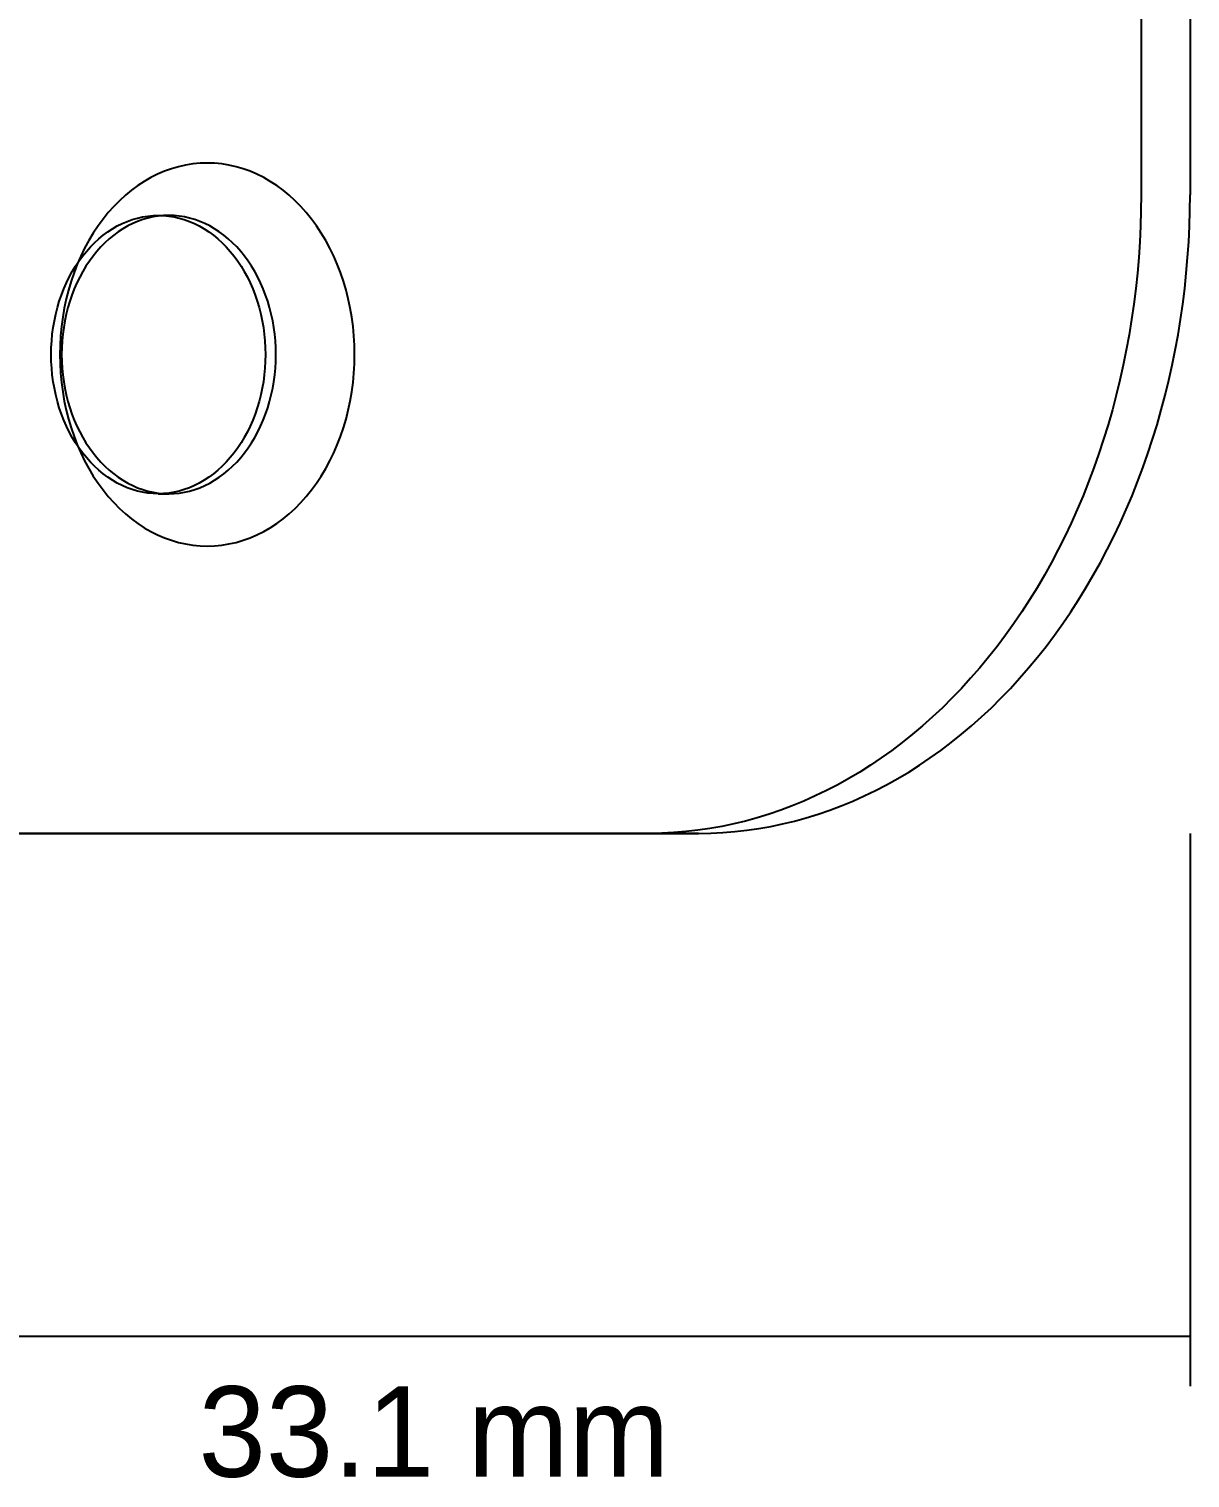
# Model space of a CAD drawing. Header units: metres. Extents: x 0 to 420, y 0 to 297.
# Drawn here: x 257.83 to 280.92, y 144.49 to 173.32 of the extents above; entities that cross this region are included whole.
import ezdxf

# ---------------------------------------------------------------- set-up
doc = ezdxf.new("R2010")
doc.units = ezdxf.units.M

msp = doc.modelspace()

# ---------------------------------------------------------------- linework, layer by layer
at = {"layer": 'DIMENSIONS', "color": 2}
for p, q in [((280.92, 157.316), (280.92, 146.316)), ((247.786, 147.316), (280.92, 147.316))]:
    msp.add_line(p, q, dxfattribs=at)
at = {"layer": 'GEOMETRY'}
for p, q in [((279.946, 208.116), (279.946, 170.016)), ((280.92, 208.116), (280.92, 170.016)), ((260.388, 170.429), (260.254, 170.361)), ((260.525, 170.487), (260.388, 170.429)), ((260.664, 170.537), (260.525, 170.487)), ((260.804, 170.578), (260.664, 170.537)), ((260.946, 170.61), (260.804, 170.578)), ((261.089, 170.633), (260.946, 170.61)), ((261.232, 170.647), (261.089, 170.633)), ((261.376, 170.651), (261.232, 170.647)), ((261.52, 170.647), (261.376, 170.651)), ((261.663, 170.633), (261.52, 170.647)), ((261.806, 170.61), (261.663, 170.633)), ((261.948, 170.578), (261.806, 170.61)), ((262.088, 170.537), (261.948, 170.578)), ((262.227, 170.487), (262.088, 170.537)), ((262.363, 170.429), (262.227, 170.487)), ((262.498, 170.361), (262.363, 170.429)), ((259.869, 170.109), (259.747, 170.009)), ((259.994, 170.201), (259.869, 170.109)), ((260.122, 170.286), (259.994, 170.201)), ((260.254, 170.361), (260.122, 170.286)), ((262.629, 170.286), (262.498, 170.361)), ((262.758, 170.201), (262.629, 170.286)), ((262.883, 170.109), (262.758, 170.201)), ((263.005, 170.009), (262.883, 170.109)), ((259.63, 169.902), (259.516, 169.787)), ((259.747, 170.009), (259.63, 169.902)), ((263.122, 169.902), (263.005, 170.009)), ((263.236, 169.787), (263.122, 169.902)), ((279.946, 170.016), (279.943, 169.705)), ((280.917, 169.705), (280.92, 170.016)), ((259.303, 169.535), (259.204, 169.4)), ((259.407, 169.664), (259.303, 169.535)), ((259.516, 169.787), (259.407, 169.664)), ((259.784, 169.491), (259.885, 169.527)), ((259.885, 169.527), (259.987, 169.557)), ((259.987, 169.557), (260.09, 169.58)), ((260.093, 169.527), (259.992, 169.491)), ((260.09, 169.58), (260.194, 169.597)), ((260.195, 169.557), (260.093, 169.527)), ((260.194, 169.597), (260.298, 169.607)), ((260.298, 169.58), (260.195, 169.557)), ((260.298, 169.607), (260.402, 169.61)), ((260.402, 169.597), (260.298, 169.58)), ((260.402, 169.61), (260.611, 169.61)), ((260.402, 169.61), (260.507, 169.607)), ((260.506, 169.607), (260.402, 169.597)), ((260.611, 169.61), (260.506, 169.607)), ((260.507, 169.607), (260.611, 169.597)), ((260.715, 169.607), (260.611, 169.61)), ((260.611, 169.597), (260.715, 169.58)), ((260.819, 169.597), (260.715, 169.607)), ((260.715, 169.58), (260.818, 169.557)), ((260.818, 169.557), (260.92, 169.527)), ((260.923, 169.58), (260.819, 169.597)), ((260.92, 169.527), (261.021, 169.491)), ((261.026, 169.557), (260.923, 169.58)), ((261.128, 169.527), (261.026, 169.557)), ((261.229, 169.491), (261.128, 169.527)), ((263.345, 169.664), (263.236, 169.787)), ((263.449, 169.535), (263.345, 169.664)), ((263.548, 169.4), (263.449, 169.535)), ((279.943, 169.705), (279.934, 169.393)), ((280.908, 169.393), (280.917, 169.705)), ((259.11, 169.258), (259.021, 169.111)), ((259.204, 169.4), (259.11, 169.258)), ((259.219, 169.143), (259.307, 169.216)), ((259.307, 169.216), (259.398, 169.283)), ((259.398, 169.283), (259.492, 169.344)), ((259.516, 169.216), (259.427, 169.143)), ((259.492, 169.344), (259.587, 169.399)), ((259.606, 169.283), (259.516, 169.216)), ((259.587, 169.399), (259.685, 169.448)), ((259.7, 169.344), (259.606, 169.283)), ((259.685, 169.448), (259.784, 169.491)), ((259.795, 169.399), (259.7, 169.344)), ((259.893, 169.448), (259.795, 169.399)), ((259.992, 169.491), (259.893, 169.448)), ((261.021, 169.491), (261.12, 169.448)), ((261.12, 169.448), (261.218, 169.399)), ((261.218, 169.399), (261.313, 169.344)), ((261.328, 169.448), (261.229, 169.491)), ((261.313, 169.344), (261.407, 169.283)), ((261.426, 169.399), (261.328, 169.448)), ((261.407, 169.283), (261.498, 169.216)), ((261.521, 169.344), (261.426, 169.399)), ((261.498, 169.216), (261.586, 169.143)), ((261.615, 169.283), (261.521, 169.344)), ((261.706, 169.216), (261.615, 169.283)), ((261.794, 169.143), (261.706, 169.216)), ((263.642, 169.258), (263.548, 169.4)), ((263.731, 169.111), (263.642, 169.258)), ((279.934, 169.393), (279.92, 169.082)), ((280.893, 169.082), (280.908, 169.393)), ((258.938, 168.958), (258.861, 168.8)), ((259.021, 169.111), (258.938, 168.958)), ((258.972, 168.893), (259.051, 168.982)), ((259.051, 168.982), (259.133, 169.065)), ((259.133, 169.065), (259.219, 169.143)), ((259.259, 168.982), (259.18, 168.893)), ((259.342, 169.065), (259.259, 168.982)), ((259.427, 169.143), (259.342, 169.065)), ((261.586, 169.143), (261.671, 169.065)), ((261.671, 169.065), (261.754, 168.982)), ((261.754, 168.982), (261.833, 168.893)), ((261.88, 169.065), (261.794, 169.143)), ((261.962, 168.982), (261.88, 169.065)), ((262.041, 168.893), (261.962, 168.982)), ((263.813, 168.958), (263.731, 169.111)), ((263.89, 168.8), (263.813, 168.958)), ((279.92, 169.082), (279.899, 168.772)), ((280.872, 168.772), (280.893, 169.082)), ((258.756, 168.598), (258.824, 168.701)), ((258.861, 168.8), (258.79, 168.637)), ((258.824, 168.701), (258.896, 168.799)), ((258.896, 168.799), (258.972, 168.893)), ((259.032, 168.701), (258.964, 168.598)), ((259.104, 168.799), (259.032, 168.701)), ((259.18, 168.893), (259.104, 168.799)), ((261.833, 168.893), (261.909, 168.799)), ((261.909, 168.799), (261.981, 168.701)), ((261.981, 168.701), (262.049, 168.598)), ((262.117, 168.799), (262.041, 168.893)), ((262.189, 168.701), (262.117, 168.799)), ((262.257, 168.598), (262.189, 168.701)), ((263.961, 168.637), (263.89, 168.8)), ((279.899, 168.772), (279.873, 168.462)), ((280.846, 168.462), (280.872, 168.772)), ((258.575, 168.265), (258.631, 168.379)), ((258.631, 168.379), (258.691, 168.491)), ((258.726, 168.47), (258.667, 168.299)), ((258.691, 168.491), (258.756, 168.598)), ((258.79, 168.637), (258.726, 168.47)), ((258.839, 168.379), (258.784, 168.265)), ((258.9, 168.491), (258.839, 168.379)), ((258.964, 168.598), (258.9, 168.491)), ((262.049, 168.598), (262.113, 168.491)), ((262.113, 168.491), (262.174, 168.379)), ((262.174, 168.379), (262.23, 168.265)), ((262.322, 168.491), (262.257, 168.598)), ((262.382, 168.379), (262.322, 168.491)), ((262.438, 168.265), (262.382, 168.379)), ((264.026, 168.47), (263.961, 168.637)), ((264.084, 168.299), (264.026, 168.47)), ((279.873, 168.462), (279.84, 168.153)), ((280.814, 168.153), (280.846, 168.462)), ((258.477, 168.025), (258.524, 168.146)), ((258.524, 168.146), (258.575, 168.265)), ((258.616, 168.125), (258.571, 167.947)), ((258.667, 168.299), (258.616, 168.125)), ((258.732, 168.146), (258.685, 168.025)), ((258.784, 168.265), (258.732, 168.146)), ((262.23, 168.265), (262.281, 168.146)), ((262.281, 168.146), (262.328, 168.025)), ((262.489, 168.146), (262.438, 168.265)), ((262.536, 168.025), (262.489, 168.146)), ((264.136, 168.125), (264.084, 168.299)), ((264.181, 167.947), (264.136, 168.125)), ((279.84, 168.153), (279.802, 167.845)), ((280.776, 167.845), (280.814, 168.153)), ((258.364, 167.645), (258.397, 167.774)), ((258.397, 167.774), (258.434, 167.901)), ((258.434, 167.901), (258.477, 168.025)), ((258.571, 167.947), (258.532, 167.767)), ((258.605, 167.774), (258.572, 167.645)), ((258.643, 167.901), (258.605, 167.774)), ((258.685, 168.025), (258.643, 167.901)), ((262.328, 168.025), (262.371, 167.901)), ((262.371, 167.901), (262.408, 167.774)), ((262.408, 167.774), (262.441, 167.645)), ((262.579, 167.901), (262.536, 168.025)), ((262.616, 167.774), (262.579, 167.901)), ((262.649, 167.645), (262.616, 167.774)), ((264.22, 167.767), (264.181, 167.947)), ((279.802, 167.845), (279.758, 167.539)), ((280.732, 167.539), (280.776, 167.845)), ((258.313, 167.381), (258.336, 167.514)), ((258.336, 167.514), (258.364, 167.645)), ((258.501, 167.585), (258.476, 167.4)), ((258.532, 167.767), (258.501, 167.585)), ((258.544, 167.514), (258.521, 167.381)), ((258.572, 167.645), (258.544, 167.514)), ((262.441, 167.645), (262.469, 167.514)), ((262.469, 167.514), (262.492, 167.381)), ((262.677, 167.514), (262.649, 167.645)), ((262.7, 167.381), (262.677, 167.514)), ((264.251, 167.585), (264.22, 167.767)), ((264.276, 167.4), (264.251, 167.585)), ((279.758, 167.539), (279.709, 167.234)), ((280.682, 167.234), (280.732, 167.539)), ((258.282, 167.113), (258.295, 167.248)), ((258.295, 167.248), (258.313, 167.381)), ((258.458, 167.215), (258.448, 167.028)), ((258.476, 167.4), (258.458, 167.215)), ((258.503, 167.248), (258.491, 167.113)), ((258.521, 167.381), (258.503, 167.248)), ((262.492, 167.381), (262.51, 167.248)), ((262.51, 167.248), (262.522, 167.113)), ((262.718, 167.248), (262.7, 167.381)), ((262.731, 167.113), (262.718, 167.248)), ((264.293, 167.215), (264.276, 167.4)), ((264.304, 167.028), (264.293, 167.215)), ((279.709, 167.234), (279.653, 166.93)), ((280.627, 166.93), (280.682, 167.234)), ((258.272, 166.841), (258.275, 166.977)), ((258.275, 166.977), (258.282, 167.113)), ((258.448, 167.028), (258.444, 166.841)), ((258.483, 166.977), (258.48, 166.841)), ((258.491, 167.113), (258.483, 166.977)), ((262.522, 167.113), (262.53, 166.977)), ((262.53, 166.977), (262.533, 166.841)), ((262.738, 166.977), (262.731, 167.113)), ((262.741, 166.841), (262.738, 166.977)), ((264.307, 166.841), (264.304, 167.028)), ((279.653, 166.93), (279.592, 166.629)), ((280.566, 166.629), (280.627, 166.93)), ((258.275, 166.705), (258.272, 166.841)), ((258.282, 166.57), (258.275, 166.705)), ((258.444, 166.841), (258.448, 166.654)), ((258.448, 166.654), (258.458, 166.468)), ((258.48, 166.841), (258.483, 166.705)), ((258.483, 166.705), (258.491, 166.57)), ((262.53, 166.705), (262.522, 166.57)), ((262.533, 166.841), (262.53, 166.705)), ((262.731, 166.57), (262.738, 166.705)), ((262.738, 166.705), (262.741, 166.841)), ((264.293, 166.468), (264.304, 166.654)), ((264.304, 166.654), (264.307, 166.841)), ((279.592, 166.629), (279.525, 166.33)), ((280.499, 166.33), (280.566, 166.629)), ((258.295, 166.435), (258.282, 166.57)), ((258.313, 166.301), (258.295, 166.435)), ((258.458, 166.468), (258.476, 166.282)), ((258.491, 166.57), (258.503, 166.435)), ((258.503, 166.435), (258.521, 166.301)), ((262.51, 166.435), (262.492, 166.301)), ((262.522, 166.57), (262.51, 166.435)), ((262.7, 166.301), (262.718, 166.435)), ((262.718, 166.435), (262.731, 166.57)), ((264.276, 166.282), (264.293, 166.468)), ((258.336, 166.169), (258.313, 166.301)), ((258.364, 166.038), (258.336, 166.169)), ((258.476, 166.282), (258.501, 166.098)), ((258.501, 166.098), (258.532, 165.916)), ((258.521, 166.301), (258.544, 166.169)), ((258.544, 166.169), (258.572, 166.038)), ((262.469, 166.169), (262.441, 166.038)), ((262.492, 166.301), (262.469, 166.169)), ((262.649, 166.038), (262.677, 166.169)), ((262.677, 166.169), (262.7, 166.301)), ((264.22, 165.916), (264.251, 166.098)), ((264.251, 166.098), (264.276, 166.282)), ((279.525, 166.33), (279.453, 166.033)), ((280.426, 166.033), (280.499, 166.33)), ((258.397, 165.909), (258.364, 166.038)), ((258.434, 165.782), (258.397, 165.909)), ((258.477, 165.658), (258.434, 165.782)), ((258.532, 165.916), (258.571, 165.735)), ((258.572, 166.038), (258.605, 165.909)), ((258.605, 165.909), (258.643, 165.782)), ((258.643, 165.782), (258.685, 165.658)), ((262.371, 165.782), (262.328, 165.658)), ((262.408, 165.909), (262.371, 165.782)), ((262.441, 166.038), (262.408, 165.909)), ((262.536, 165.658), (262.579, 165.782)), ((262.579, 165.782), (262.616, 165.909)), ((262.616, 165.909), (262.649, 166.038)), ((264.181, 165.735), (264.22, 165.916)), ((279.453, 166.033), (279.375, 165.738)), ((280.348, 165.738), (280.426, 166.033)), ((258.524, 165.536), (258.477, 165.658)), ((258.575, 165.418), (258.524, 165.536)), ((258.571, 165.735), (258.616, 165.558)), ((258.616, 165.558), (258.667, 165.383)), ((258.685, 165.658), (258.732, 165.536)), ((258.732, 165.536), (258.784, 165.418)), ((262.281, 165.536), (262.23, 165.418)), ((262.328, 165.658), (262.281, 165.536)), ((262.438, 165.418), (262.489, 165.536)), ((262.489, 165.536), (262.536, 165.658)), ((264.084, 165.383), (264.136, 165.558)), ((264.136, 165.558), (264.181, 165.735)), ((279.375, 165.738), (279.291, 165.446)), ((280.265, 165.446), (280.348, 165.738)), ((258.631, 165.303), (258.575, 165.418)), ((258.691, 165.192), (258.631, 165.303)), ((258.667, 165.383), (258.726, 165.212)), ((258.756, 165.085), (258.691, 165.192)), ((258.726, 165.212), (258.79, 165.045)), ((258.784, 165.418), (258.839, 165.303)), ((258.839, 165.303), (258.9, 165.192)), ((258.9, 165.192), (258.964, 165.085)), ((262.113, 165.192), (262.049, 165.085)), ((262.174, 165.303), (262.113, 165.192)), ((262.23, 165.418), (262.174, 165.303)), ((262.257, 165.085), (262.322, 165.192)), ((262.322, 165.192), (262.382, 165.303)), ((262.382, 165.303), (262.438, 165.418)), ((263.961, 165.045), (264.026, 165.212)), ((264.026, 165.212), (264.084, 165.383)), ((279.291, 165.446), (279.202, 165.156)), ((280.176, 165.156), (280.265, 165.446)), ((258.824, 164.982), (258.756, 165.085)), ((258.79, 165.045), (258.861, 164.883)), ((258.896, 164.884), (258.824, 164.982)), ((258.964, 165.085), (259.032, 164.982)), ((259.032, 164.982), (259.104, 164.884)), ((261.981, 164.982), (261.909, 164.884)), ((262.049, 165.085), (261.981, 164.982)), ((262.117, 164.884), (262.189, 164.982)), ((262.189, 164.982), (262.257, 165.085)), ((263.89, 164.883), (263.961, 165.045)), ((279.202, 165.156), (279.108, 164.87)), ((280.081, 164.87), (280.176, 165.156)), ((258.861, 164.883), (258.938, 164.725)), ((258.972, 164.79), (258.896, 164.884)), ((258.938, 164.725), (259.021, 164.572)), ((259.051, 164.701), (258.972, 164.79)), ((259.133, 164.618), (259.051, 164.701)), ((259.104, 164.884), (259.18, 164.79)), ((259.219, 164.539), (259.133, 164.618)), ((259.18, 164.79), (259.259, 164.701)), ((259.259, 164.701), (259.342, 164.618)), ((259.342, 164.618), (259.427, 164.539)), ((261.671, 164.618), (261.586, 164.539)), ((261.754, 164.701), (261.671, 164.618)), ((261.833, 164.79), (261.754, 164.701)), ((261.794, 164.539), (261.88, 164.618)), ((261.909, 164.884), (261.833, 164.79)), ((261.88, 164.618), (261.962, 164.701)), ((261.962, 164.701), (262.041, 164.79)), ((262.041, 164.79), (262.117, 164.884)), ((263.731, 164.572), (263.813, 164.725)), ((263.813, 164.725), (263.89, 164.883)), ((279.108, 164.87), (279.008, 164.586)), ((279.981, 164.586), (280.081, 164.87)), ((259.021, 164.572), (259.11, 164.424)), ((259.11, 164.424), (259.204, 164.283)), ((259.307, 164.467), (259.219, 164.539)), ((259.398, 164.4), (259.307, 164.467)), ((259.492, 164.339), (259.398, 164.4)), ((259.427, 164.539), (259.516, 164.467)), ((259.587, 164.283), (259.492, 164.339)), ((259.516, 164.467), (259.606, 164.4)), ((259.606, 164.4), (259.7, 164.339)), ((259.7, 164.339), (259.795, 164.283)), ((261.313, 164.339), (261.218, 164.283)), ((261.407, 164.4), (261.313, 164.339)), ((261.498, 164.467), (261.407, 164.4)), ((261.426, 164.283), (261.521, 164.339)), ((261.586, 164.539), (261.498, 164.467)), ((261.521, 164.339), (261.615, 164.4)), ((261.615, 164.4), (261.706, 164.467)), ((261.706, 164.467), (261.794, 164.539)), ((263.548, 164.283), (263.642, 164.424)), ((263.642, 164.424), (263.731, 164.572)), ((279.008, 164.586), (278.903, 164.306)), ((279.876, 164.306), (279.981, 164.586)), ((259.204, 164.283), (259.303, 164.147)), ((259.303, 164.147), (259.407, 164.018)), ((259.685, 164.235), (259.587, 164.283)), ((259.784, 164.192), (259.685, 164.235)), ((259.885, 164.156), (259.784, 164.192)), ((259.795, 164.283), (259.893, 164.235)), ((259.987, 164.126), (259.885, 164.156)), ((259.893, 164.235), (259.992, 164.192)), ((260.09, 164.103), (259.987, 164.126)), ((259.992, 164.192), (260.093, 164.156)), ((260.194, 164.086), (260.09, 164.103)), ((260.093, 164.156), (260.195, 164.126)), ((260.298, 164.076), (260.194, 164.086)), ((260.195, 164.126), (260.298, 164.103)), ((260.298, 164.103), (260.402, 164.086)), ((260.402, 164.073), (260.298, 164.076)), ((260.402, 164.086), (260.506, 164.076)), ((260.507, 164.076), (260.402, 164.073)), ((260.402, 164.073), (260.611, 164.073)), ((260.506, 164.076), (260.611, 164.073)), ((260.611, 164.086), (260.507, 164.076)), ((260.715, 164.103), (260.611, 164.086)), ((260.611, 164.073), (260.715, 164.076)), ((260.818, 164.126), (260.715, 164.103)), ((260.715, 164.076), (260.819, 164.086)), ((260.92, 164.156), (260.818, 164.126)), ((260.819, 164.086), (260.923, 164.103)), ((261.021, 164.192), (260.92, 164.156)), ((260.923, 164.103), (261.026, 164.126)), ((261.12, 164.235), (261.021, 164.192)), ((261.026, 164.126), (261.128, 164.156)), ((261.218, 164.283), (261.12, 164.235)), ((261.128, 164.156), (261.229, 164.192)), ((261.229, 164.192), (261.328, 164.235)), ((261.328, 164.235), (261.426, 164.283)), ((263.345, 164.018), (263.449, 164.147)), ((263.449, 164.147), (263.548, 164.283)), ((278.792, 164.03), (278.677, 163.757)), ((278.903, 164.306), (278.792, 164.03)), ((279.65, 163.757), (279.766, 164.03)), ((279.766, 164.03), (279.876, 164.306)), ((259.407, 164.018), (259.516, 163.896)), ((259.516, 163.896), (259.63, 163.781)), ((259.63, 163.781), (259.747, 163.673)), ((263.005, 163.673), (263.122, 163.781)), ((263.122, 163.781), (263.236, 163.896)), ((263.236, 163.896), (263.345, 164.018)), ((278.677, 163.757), (278.556, 163.487)), ((279.529, 163.487), (279.65, 163.757)), ((259.747, 163.673), (259.869, 163.573)), ((259.869, 163.573), (259.994, 163.481)), ((259.994, 163.481), (260.122, 163.397)), ((262.629, 163.397), (262.758, 163.481)), ((262.758, 163.481), (262.883, 163.573)), ((262.883, 163.573), (263.005, 163.673)), ((278.556, 163.487), (278.43, 163.222)), ((279.403, 163.222), (279.529, 163.487)), ((260.122, 163.397), (260.254, 163.321)), ((260.254, 163.321), (260.388, 163.254)), ((260.388, 163.254), (260.525, 163.195)), ((260.525, 163.195), (260.664, 163.146)), ((262.088, 163.146), (262.227, 163.195)), ((262.227, 163.195), (262.363, 163.254)), ((262.363, 163.254), (262.498, 163.321)), ((262.498, 163.321), (262.629, 163.397)), ((278.43, 163.222), (278.299, 162.961)), ((279.273, 162.961), (279.403, 163.222)), ((260.664, 163.146), (260.804, 163.105)), ((260.804, 163.105), (260.946, 163.073)), ((260.946, 163.073), (261.089, 163.05)), ((261.089, 163.05), (261.232, 163.036)), ((261.232, 163.036), (261.376, 163.031)), ((261.376, 163.031), (261.52, 163.036)), ((261.52, 163.036), (261.663, 163.05)), ((261.663, 163.05), (261.806, 163.073)), ((261.806, 163.073), (261.948, 163.105)), ((261.948, 163.105), (262.088, 163.146)), ((278.299, 162.961), (278.164, 162.704)), ((279.137, 162.704), (279.273, 162.961)), ((278.164, 162.704), (278.023, 162.451)), ((278.996, 162.451), (279.137, 162.704)), ((278.023, 162.451), (277.878, 162.203)), ((278.851, 162.203), (278.996, 162.451)), ((277.878, 162.203), (277.728, 161.96)), ((278.701, 161.96), (278.851, 162.203)), ((277.574, 161.721), (277.415, 161.488)), ((277.728, 161.96), (277.574, 161.721)), ((278.388, 161.488), (278.547, 161.721)), ((278.547, 161.721), (278.701, 161.96)), ((277.415, 161.488), (277.251, 161.259)), ((278.225, 161.259), (278.388, 161.488)), ((277.251, 161.259), (277.084, 161.036)), ((278.057, 161.036), (278.225, 161.259)), ((277.084, 161.036), (276.912, 160.818)), ((277.886, 160.818), (278.057, 161.036)), ((276.737, 160.606), (276.557, 160.4)), ((276.912, 160.818), (276.737, 160.606)), ((277.53, 160.4), (277.71, 160.606)), ((277.71, 160.606), (277.886, 160.818)), ((276.557, 160.4), (276.373, 160.199)), ((277.347, 160.199), (277.53, 160.4)), ((276.186, 160.004), (275.995, 159.816)), ((276.373, 160.199), (276.186, 160.004)), ((276.969, 159.816), (277.16, 160.004)), ((277.16, 160.004), (277.347, 160.199)), ((275.995, 159.816), (275.801, 159.633)), ((276.774, 159.633), (276.969, 159.816)), ((275.603, 159.457), (275.402, 159.287)), ((275.801, 159.633), (275.603, 159.457)), ((276.376, 159.287), (276.577, 159.457)), ((276.577, 159.457), (276.774, 159.633)), ((275.402, 159.287), (275.198, 159.123)), ((276.171, 159.123), (276.376, 159.287)), ((274.991, 158.966), (274.781, 158.816)), ((275.198, 159.123), (274.991, 158.966)), ((275.754, 158.816), (275.964, 158.966)), ((275.964, 158.966), (276.171, 159.123)), ((274.568, 158.672), (274.352, 158.536)), ((274.781, 158.816), (274.568, 158.672)), ((275.326, 158.536), (275.541, 158.672)), ((275.541, 158.672), (275.754, 158.816)), ((273.914, 158.283), (273.691, 158.167)), ((274.134, 158.406), (273.914, 158.283)), ((274.352, 158.536), (274.134, 158.406)), ((274.665, 158.167), (274.887, 158.283)), ((274.887, 158.283), (275.108, 158.406)), ((275.108, 158.406), (275.326, 158.536)), ((273.466, 158.059), (273.24, 157.957)), ((273.691, 158.167), (273.466, 158.059)), ((274.213, 157.957), (274.44, 158.059)), ((274.44, 158.059), (274.665, 158.167)), ((272.549, 157.697), (272.315, 157.625)), ((272.781, 157.776), (272.549, 157.697)), ((273.011, 157.863), (272.781, 157.776)), ((273.24, 157.957), (273.011, 157.863)), ((273.289, 157.625), (273.522, 157.697)), ((273.522, 157.697), (273.754, 157.776)), ((273.754, 157.776), (273.984, 157.863)), ((273.984, 157.863), (274.213, 157.957)), ((271.37, 157.412), (271.132, 157.377)), ((271.608, 157.454), (271.37, 157.412)), ((271.845, 157.503), (271.608, 157.454)), ((272.081, 157.56), (271.845, 157.503)), ((272.315, 157.625), (272.081, 157.56)), ((272.105, 157.377), (272.344, 157.412)), ((272.344, 157.412), (272.582, 157.454)), ((272.582, 157.454), (272.818, 157.503)), ((272.818, 157.503), (273.054, 157.56)), ((273.054, 157.56), (273.289, 157.625)), ((253.699, 157.316), (270.174, 157.316)), ((271.148, 157.316), (254.672, 157.316)), ((270.414, 157.32), (270.174, 157.316)), ((270.174, 157.316), (271.148, 157.316)), ((270.654, 157.332), (270.414, 157.32)), ((270.893, 157.351), (270.654, 157.332)), ((271.132, 157.377), (270.893, 157.351)), ((271.148, 157.316), (271.388, 157.32)), ((271.388, 157.32), (271.627, 157.332)), ((271.627, 157.332), (271.867, 157.351)), ((271.867, 157.351), (272.105, 157.377))]:
    msp.add_line(p, q, dxfattribs=at)

# ---------------------------------------------------------------- texts
at = {"layer": 'DIMENSIONS', "color": 7}
msp.add_text('33.1 mm', height=1.8, dxfattribs=at).set_placement((261.203, 144.516))

doc.saveas('drawing.dxf')
